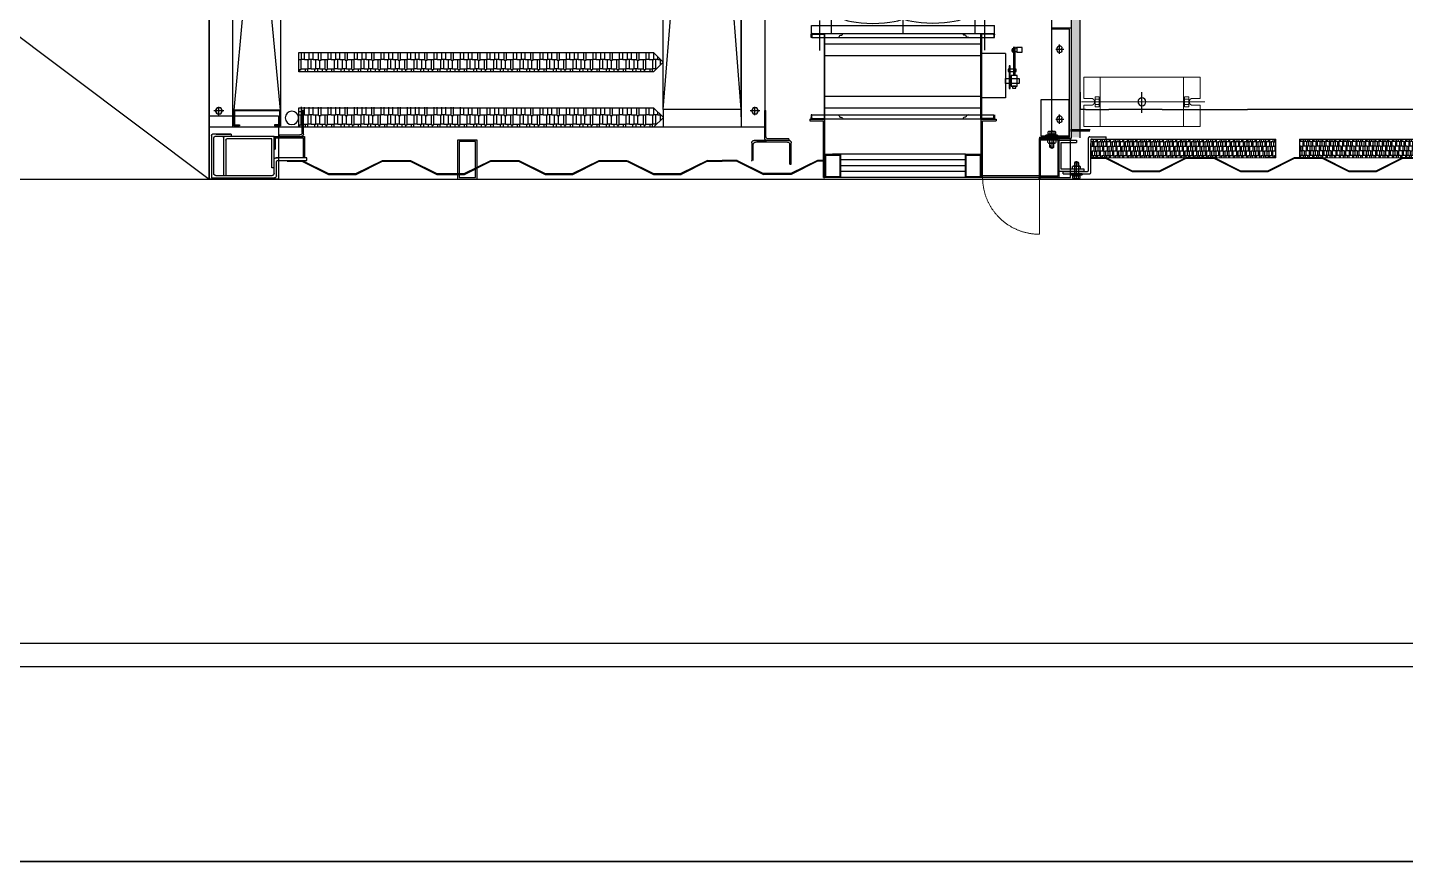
# Model space of a CAD drawing. Extents: x 758840 to 1108724, y -102573 to 143521.
# Drawn here: x 820512 to 824046, y 118032 to 120170 of the extents above; entities that cross this region are included whole.
import ezdxf

# ---------------------------------------------------------------- set-up
doc = ezdxf.new("R2010")
doc.units = 0
doc.header["$LTSCALE"] = 1000
doc.header["$MEASUREMENT"] = 0
for name, pattern in [('ACAD_ISO10W100', [18.5, 12, -3, 0.5, -3]), ('AM_ISO08W050', [18, 12, -1.5, 3, -1.5]), ('CENTER', [2, 1.25, -0.25, 0.25, -0.25]), ('PHANTOM', [12.7, 6.35, -1.27, 1.27, -1.27, 1.27, -1.27])]:
    doc.linetypes.add(name, pattern=pattern)
for name, color, linetype in [('$DDT_AUDIT_GENERATED_(32FF)', 7, 'Continuous'), ('$DDT_AUDIT_GENERATED_(4E4)', 7, 'Continuous'), ('$DDT_AUDIT_GENERATED_(8C3)', 7, 'Continuous'), ('$DDT_AUDIT_GENERATED_(D0B)', 7, 'Continuous'), ('$DDT_AUDIT_GENERATED_(D0E)', 7, 'Continuous'), ('$DDT_AUDIT_GENERATED_(D17)', 7, 'Continuous'), ('07', 6, 'PHANTOM'), ('8', 4, 'Continuous'), ('AC_EQUIPMENT', 7, 'Continuous'), ('AC_KS', 6, 'Continuous'), ('DEFAULT_1', 7, 'CENTER'), ('低温左上端板', 7, 'Continuous'), ('室外柴油发电-2层', 241, 'Continuous'), ('高温左上端板_MIR', 7, 'Continuous')]:
    doc.layers.add(name, color=color, linetype=linetype)
for name, color, linetype, lineweight in [('3中心线层', 1, 'CENTER', 15), ('AM_7', 4, 'AM_ISO08W050', 25), ('AM_8', 1, 'Continuous', 25)]:
    doc.layers.add(name, color=color, linetype=linetype, lineweight=lineweight)
pattern_1 = [(37.5, (3466259.34, 2107941.8666), (-0.125986716, 3.853647538), [0, -3.04, 0, -3.4, 0, -3.25]), (7.5, (3466259.34, 2107941.8666), (3.53955341, 5.64429213), [0, -1.64, 0, -2.74, 0, -1.05]), (327.5, (3466256.88, 2107941.8666), (6.228283724, 0.011318107), [0, -1, 0, -3.6, 0, -4.7]), (317.5, (3466256.88, 2107941.8666), (6.01225321, 1.75535113), [0, -0.5, 0, -2.36, 0, -2.7])]

# ---------------------------------------------------------------- blocks, each defined once
blk = doc.blocks.new('侧板')
for p, q in [((2652.6, 11706.6), (2690.6, 11706.6)), ((2652.6, 11704.6), (2652.6, 11706.6)), ((2652.6, 11704.6), (2690.1, 11704.6)), ((2690.1, 11704.6), (2758.1, 11670.6)), ((2690.6, 11706.6), (2758.6, 11672.6)), ((2828.6, 11672.6), (2896.6, 11706.6)), ((2829.1, 11670.6), (2897.1, 11704.6)), ((2896.6, 11706.6), (2968.6, 11706.6)), ((2897.1, 11704.6), (2968.1, 11704.6)), ((2968.1, 11704.6), (3036.1, 11670.6)), ((2968.6, 11706.6), (3036.6, 11672.6)), ((3106.5, 11672.6), (3174.5, 11706.6)), ((3107, 11670.6), (3175, 11704.6)), ((3174.5, 11706.6), (3246.5, 11706.6)), ((3174.5, 11706.6), (3245.5, 11706.6)), ((3175, 11704.6), (3246, 11704.6)), ((3246, 11704.6), (3314, 11670.6)), ((3246.5, 11706.6), (3314.5, 11672.6)), ((3384.5, 11672.6), (3452.5, 11706.6)), ((3385, 11670.6), (3453, 11704.6)), ((3452.5, 11706.6), (3523.5, 11706.6)), ((3453, 11704.6), (3524, 11704.6)), ((3524, 11704.6), (3592, 11670.6)), ((3524.5, 11706.6), (3592.5, 11672.6)), ((3730.5, 11706.6), (3662.5, 11672.6)), ((3731, 11704.6), (3663, 11670.6)), ((3730.5, 11706.6), (3768.5, 11706.6)), ((3731, 11704.6), (3768.5, 11704.6)), ((3768.5, 11704.6), (3768.5, 11706.6)), ((2758.1, 11670.6), (2829.1, 11670.6)), ((2758.6, 11672.6), (2828.6, 11672.6)), ((3036.1, 11670.6), (3107, 11670.6)), ((3036.6, 11672.6), (3106.5, 11672.6)), ((3314, 11670.6), (3385, 11670.6)), ((3314.5, 11672.6), (3384.5, 11672.6)), ((3592, 11670.6), (3663, 11670.6)), ((3592.5, 11672.6), (3662.5, 11672.6))]:
    blk.add_line(p, q)
blk = doc.blocks.new('外六角螺栓')
for p, q in [((645248.5, -153160.6), (645248.5, -153158.1)), ((645278.5, -153158.1), (645248.5, -153158.1)), ((645248.5, -153160.6), (645278.5, -153160.6)), ((645253.7, -153149.9), (645253.7, -153155.5)), ((645253.7, -153155.5), (645273.4, -153155.5)), ((645253.7, -153160.6), (645273.4, -153160.6)), ((645271, -153148.5), (645256.1, -153148.5)), ((645258.5, -153182.6), (645258.5, -153160.6)), ((645258.6, -153149.9), (645258.6, -153155.5)), ((645262.9, -153155.5), (645264.7, -153158.1)), ((645263.5, -153145.1), (645263.5, -153193)), ((645268.5, -153149.9), (645268.5, -153155.5)), ((645268.5, -153180.5), (645268.5, -153160.6)), ((645273.4, -153155.5), (645273.4, -153149.9)), ((645278.5, -153158.1), (645278.5, -153160.6)), ((645258.5, -153189), (645258.5, -153182.6)), ((645258.5, -153189), (645268.5, -153189)), ((645259.5, -153190.1), (645258.5, -153189.1)), ((645259.5, -153182.6), (645259.5, -153190)), ((645259.5, -153190.1), (645267.5, -153190.1)), ((645267.5, -153182.6), (645267.5, -153190)), ((645267.5, -153190.1), (645268.5, -153189.1)), ((645268.5, -153189.1), (645268.5, -153172))]:
    blk.add_line(p, q)
blk.add_lwpolyline([(645271.4, -153155.5), (645255.9, -153155.5), (645255.9, -153158.1), (645271.4, -153158.1)], close=True)
for centre, radius, start, end in [((645256.2, -153151.3), 2.82, 29.385, 150.615), ((645263.5, -153157.6), 9.12, 57.4427, 122.5573), ((645270.9, -153151.3), 2.82, 29.385, 150.615)]:
    blk.add_arc(centre, radius, start, end)
blk = doc.blocks.new('外六角螺母')
for p, q in [((645253.7, -153181.1), (645253.7, -153174.6)), ((645271, -153182.6), (645256.1, -153182.6)), ((645273.4, -153174.6), (645273.4, -153181.1))]:
    blk.add_line(p, q)
for centre, radius, start, end in [((645256.2, -153179.8), 2.82, 209.385, 330.615), ((645263.5, -153173.5), 9.12, 237.4427, 302.5573), ((645270.9, -153179.8), 2.82, 209.385, 330.615)]:
    blk.add_arc(centre, radius, start, end)
blk = doc.blocks.new('侧支承')
at = {"color": 0}
for p, q in [((677496.6, -151497.3), (677431.6, -151497.3)), ((677431.6, -151497.3), (677431.6, -151577.3)), ((677496.6, -151503.3), (677437.6, -151503.3)), ((677437.6, -151503.3), (677437.6, -151571.3)), ((677496.6, -151497.3), (677496.6, -151503.3)), ((677437.6, -151571.3), (677476.6, -151571.3)), ((677476.6, -151577.3), (677476.6, -151571.3)), ((677431.6, -151577.3), (677476.6, -151577.3))]:
    blk.add_line(p, q, dxfattribs=at)
blk = doc.blocks.new('128')
for p, q in [((645016.2, -154981.3), (645054.2, -154981.3)), ((645016.2, -154983.3), (645053.7, -154983.3)), ((645053.7, -154983.3), (645121.7, -155017.3)), ((645054.2, -154981.3), (645122.2, -155015.3)), ((645192.2, -155015.3), (645260.2, -154981.3)), ((645192.7, -155017.3), (645260.7, -154983.3)), ((645260.2, -154981.3), (645332.2, -154981.3)), ((645260.7, -154983.3), (645331.7, -154983.3)), ((645331.7, -154983.3), (645399.7, -155017.3)), ((645332.2, -154981.3), (645400.2, -155015.3)), ((645470.2, -155015.3), (645538.2, -154981.3)), ((645470.7, -155017.3), (645538.7, -154983.3)), ((645538.2, -154981.3), (645610.2, -154981.3)), ((645538.7, -154983.3), (645609.7, -154983.3)), ((645609.7, -154983.3), (645677.7, -155017.3)), ((645610.2, -154981.3), (645678.2, -155015.3)), ((645748.2, -155015.3), (645816.2, -154981.3)), ((645748.7, -155017.3), (645816.7, -154983.3)), ((645816.2, -154981.3), (645888.2, -154981.3)), ((645816.7, -154983.3), (645887.7, -154983.3)), ((645887.7, -154983.3), (645955.7, -155017.3)), ((645888.2, -154981.3), (645956.2, -155015.3)), ((646026.2, -155015.3), (646094.2, -154981.3)), ((646026.7, -155017.3), (646094.7, -154983.3)), ((645121.7, -155017.3), (645192.7, -155017.3)), ((645122.2, -155015.3), (645192.2, -155015.3)), ((645399.7, -155017.3), (645470.7, -155017.3)), ((645400.2, -155015.3), (645470.2, -155015.3)), ((645677.7, -155017.3), (645713.2, -155017.3)), ((645678.2, -155015.3), (645713.2, -155015.3)), ((645713.2, -155015.3), (645748.2, -155015.3)), ((645713.2, -155017.3), (645748.7, -155017.3)), ((645955.7, -155017.3), (646026.7, -155017.3)), ((645956.2, -155015.3), (646026.2, -155015.3))]:
    blk.add_line(p, q)
at = {"color": 0}
for p, q in [((645016.2, -154983.3), (645016.2, -154981.3)), ((646094.2, -154981.3), (646132.2, -154981.3)), ((646094.7, -154983.3), (646132.2, -154983.3)), ((646132.2, -154981.3), (646132.2, -154983.3))]:
    blk.add_line(p, q, dxfattribs=at)
blk = doc.blocks.new('侧网板')
h = blk.add_hatch()
h.set_pattern_fill('AR-RSHKE', color=4, style=0)
h.set_pattern_definition([(0, (0, 50), (25.5, 12), [6, -5, 7, -3, 9, -4]), (0, (6, 50.5), (25.5, 12), [5, -19, 4, -6]), (0, (18, 49.25), (25.5, 12), [3, -31]), (90, (0, 50), (-8.5, 12), [11.5, -36.5]), (90, (6, 50), (-8.5, 12), [11.25, -36.75]), (90, (11, 50), (-8.5, 12), [10.5, -37.5]), (90, (18, 49.25), (-8.5, 12), [11.5, -36.5]), (90, (21, 49.25), (-8.5, 12), [11.5, -36.5]), (90, (30, 50), (-8.5, 12), [11, -37])])
h.paths.add_polyline_path([(44394.9, 13537.8), (44394.9, 13583.8), (44418.9, 13583.8), (44418.9, 13584.8), (44843.7, 13584.8), (44843.7, 13583.8), (44867.7, 13583.8), (44867.7, 13537.8)])
at = {"layer": '3中心线层'}
for p, q in [((44393.9, 13584.8), (44393.9, 13536.8)), ((44393.9, 13584.8), (44418.9, 13584.8)), ((44394.9, 13583.8), (44394.9, 13537.8)), ((44394.9, 13583.8), (44418.9, 13583.8)), ((44418.9, 13584.8), (44418.9, 13583.8)), ((44418.9, 13584.8), (44843.7, 13584.8)), ((44868.7, 13584.8), (44843.7, 13584.8)), ((44843.7, 13584.8), (44843.7, 13583.8)), ((44867.7, 13583.8), (44843.7, 13583.8)), ((44867.7, 13583.8), (44867.7, 13537.8)), ((44868.7, 13584.8), (44868.7, 13536.8)), ((44393.9, 13536.8), (44868.7, 13536.8)), ((44394.9, 13537.8), (44867.7, 13537.8))]:
    blk.add_line(p, q, dxfattribs=at)
blk = doc.blocks.new('水箱检修盖板')
h = blk.add_hatch()
h.set_pattern_fill('AR-RSHKE', color=4, style=0)
h.set_pattern_definition([(360, (-31711.018, -1711.257), (25.5, -12), [6, -5, 7, -3, 9, -4]), (360, (-31705.018, -1711.757), (25.5, -12), [5, -19, 4, -6]), (360, (-31693.018, -1710.507), (25.5, -12), [3, -31]), (270, (-31711.018, -1711.2566), (-8.5, -12), [11.5, -36.5]), (270, (-31705.018, -1711.2566), (-8.5, -12), [11.25, -36.75]), (270, (-31700.018, -1711.2566), (-8.5, -12), [10.5, -37.5]), (270, (-31693.018, -1710.5066), (-8.5, -12), [11.5, -36.5]), (270, (-31690.018, -1710.5066), (-8.5, -12), [11.5, -36.5]), (270, (-31681.018, -1711.2566), (-8.5, -12), [11, -37])])
h.paths.add_polyline_path([(13016.9, -15249.1), (13016.9, -15248.1), (13040.9, -15248.1), (13040.9, -15199.1), (12683.9, -15199.1), (12683.9, -15248.1), (12707.9, -15248.1), (12707.9, -15249.1)])
at = {"color": 0}
for p, q in [((11667.5, -15278.1), (11667.5, -15195.1)), ((11670.5, -15192.1), (11712.5, -15192.1)), ((11712.5, -15198.1), (11712.5, -15192.1)), ((13047.9, -15192.1), (13005.9, -15192.1)), ((13005.9, -15198.1), (13005.9, -15192.1)), ((13050.9, -15278.1), (13050.9, -15195.1)), ((11673.5, -15284.1), (11673.5, -15209.1)), ((11676.5, -15198.1), (11712.5, -15198.1)), ((13041.9, -15198.1), (13005.9, -15198.1)), ((13044.9, -15284.1), (13044.9, -15201.1)), ((12827.5, -15245.1), (12789.5, -15245.1)), ((12789.5, -15245.1), (12789.5, -15247.1)), ((12827, -15247.1), (12789.5, -15247.1)), ((11602.5, -15281.1), (11664.5, -15281.1)), ((11602.5, -15287.1), (11602.5, -15281.1)), ((11602.5, -15287.1), (11670.5, -15287.1)), ((13115.9, -15287.1), (13047.9, -15287.1)), ((13115.9, -15281.1), (13053.9, -15281.1)), ((13115.9, -15287.1), (13115.9, -15281.1))]:
    blk.add_line(p, q, dxfattribs=at)
for p, q in [((12895, -15281.1), (12827, -15247.1)), ((12895.5, -15279.1), (12827.5, -15245.1)), ((13033.5, -15245.1), (12965.5, -15279.1)), ((13034, -15247.1), (12966, -15281.1)), ((13044.9, -15245.1), (13033.5, -15245.1)), ((13044.9, -15247.1), (13034, -15247.1)), ((12966, -15281.1), (12895, -15281.1)), ((12965.5, -15279.1), (12895.5, -15279.1))]:
    blk.add_line(p, q)
for centre, start, end in [((11670.5, -15195.1), 90, 180), ((13047.9, -15195.1), 0, 90), ((11676.5, -15201.1), 90, 180), ((13041.9, -15201.1), 0, 90), ((11664.5, -15278.1), 270, 0), ((11670.5, -15284.1), 270, 0), ((13047.9, -15284.1), 180, 270), ((13053.9, -15278.1), 180, 270)]:
    blk.add_arc(centre, 3, start, end, dxfattribs=at)
at = {"layer": '3中心线层'}
for p, q in [((12682.9, -15198.1), (13041.9, -15198.1)), ((12682.9, -15249.1), (12682.9, -15198.1)), ((12683.9, -15199.1), (13040.9, -15199.1)), ((12683.9, -15248.1), (12683.9, -15199.1)), ((13040.9, -15248.1), (13040.9, -15199.1)), ((13041.9, -15249.1), (13041.9, -15198.1)), ((12682.9, -15249.1), (12707.9, -15249.1)), ((12683.9, -15248.1), (12707.9, -15248.1)), ((12707.9, -15249.1), (12707.9, -15248.1)), ((12707.9, -15249.1), (13016.9, -15249.1)), ((13040.9, -15248.1), (13016.9, -15248.1)), ((13016.9, -15249.1), (13016.9, -15248.1)), ((13041.9, -15249.1), (13016.9, -15249.1))]:
    blk.add_line(p, q, dxfattribs=at)
at = {"color": 0, "xscale": -1, "rotation": 180}
blk.add_blockref('侧支承', (-665840.1, -166778.4), dxfattribs=at)
at = {"xscale": -1, "rotation": 180}
blk.add_blockref('侧网板', (-32720.5, -1661.3), dxfattribs=at)
at = {"rotation": 180}
blk.add_blockref('侧网板', (57076.9, -1661.3), dxfattribs=at)
at = {"color": 0, "rotation": 180}
for name, p in [('侧支承', (690558.5, -166778.4)), ('外六角螺栓', (656900, -168447.7)), ('外六角螺栓', (658348.5, -168447.7)), ('外六角螺母', (656900, -168449.7)), ('外六角螺母', (658348.5, -168449.7))]:
    blk.add_blockref(name, p, dxfattribs=at)
at = {"color": 0}
blk.add_blockref('128', (-633342.7, 139736.2), dxfattribs=at)
blk = doc.blocks.new('排风降噪横剖')
at = {"layer": 'AM_7'}
h = blk.add_hatch(dxfattribs=at)
h.set_pattern_fill('AR-RSHKE', color=256, scale=2, angle=180, style=0)
h.set_pattern_definition([(360, (-637190.818, -169602.554), (51, -24), [12, -10, 14, -6, 18, -8]), (360, (-637178.818, -169603.554), (51, -24), [10, -38, 8, -12]), (360, (-637154.818, -169601.054), (51, -24), [6, -62]), (270, (-637190.818, -169602.554), (-17, -24), [23, -73]), (270, (-637178.818, -169602.554), (-17, -24), [22.5, -73.5]), (270, (-637168.818, -169602.554), (-17, -24), [21, -75]), (270, (-637154.818, -169601.054), (-17, -24), [23, -73]), (270, (-637148.818, -169601.054), (-17, -24), [23, -73]), (270, (-637130.818, -169602.554), (-17, -24), [22, -74])])
h.paths.add_polyline_path([(7119.2, -10876.4), (7119.2, -10926.4), (8029.2, -10924.5), (8054.2, -10899.5), (8029.2, -10874.5)])
h = blk.add_hatch(dxfattribs=at)
h.set_pattern_fill('AR-RSHKE', color=256, scale=2, angle=180, style=0)
h.set_pattern_definition([(360, (-637190.818, -169744.554), (51, -24), [12, -10, 14, -6, 18, -8]), (360, (-637178.818, -169745.554), (51, -24), [10, -38, 8, -12]), (360, (-637154.818, -169743.054), (51, -24), [6, -62]), (270, (-637190.818, -169744.554), (-17, -24), [23, -73]), (270, (-637178.818, -169744.554), (-17, -24), [22.5, -73.5]), (270, (-637168.818, -169744.554), (-17, -24), [21, -75]), (270, (-637154.818, -169743.054), (-17, -24), [23, -73]), (270, (-637148.818, -169743.054), (-17, -24), [23, -73]), (270, (-637130.818, -169744.554), (-17, -24), [22, -74])])
h.paths.add_polyline_path([(7119.2, -11016.5), (7119.2, -11066.5), (8029.2, -11066.5), (8054.2, -11041.5), (8029.2, -11016.5)])
at = {"color": 0}
for p, q in [((8314.2, -10874.5), (6889.2, -10874.5)), ((7119.2, -10874.5), (7119.2, -10924.5)), ((8029.3, -10874.5), (7119.3, -10874.5)), ((8029.3, -10874.5), (8054.3, -10899.5)), ((6927.1, -10916.5), (6901.7, -10916.5)), ((7119.2, -10914.5), (7123.2, -10914.5)), ((8029.3, -10924.5), (8054.3, -10899.5)), ((8254.2, -10901.2), (8254.2, -13542.3)), ((8302.1, -10916.5), (8276.7, -10916.5)), ((7119.3, -10924.5), (8029.3, -10924.5)), ((8029.2, -11016.5), (7119.2, -11016.5)), ((7119.2, -11016.5), (7119.2, -11066.5)), ((8029.2, -11016.5), (8054.2, -11041.5)), ((8029.2, -11066.5), (8054.2, -11041.5)), ((7119.2, -11066.5), (8029.2, -11066.5))]:
    blk.add_line(p, q, dxfattribs=at)
for p, q in [((6889.2, -13608.5), (6889.2, -10874.5)), ((6949.2, -13608.5), (6949.2, -10874.5)), ((7072.2, -13604.5), (7072.2, -10878.5)), ((8254.2, -13604.7), (8254.2, -10874.5)), ((8254.2, -13604.5), (8254.2, -10881.6)), ((8314.2, -13604.5), (8314.2, -10874.5)), ((6914.2, -10905.1), (6914.2, -10927)), ((8289.2, -10905.1), (8289.2, -10927))]:
    blk.add_line(p, q)
for points in [[(6918.9, -10908.5), (6923.5, -10916.5), (6918.9, -10924.5), (6909.6, -10924.5), (6905, -10916.5), (6909.6, -10908.5)], [(8293.9, -10908.5), (8298.5, -10916.5), (8293.9, -10924.5), (8284.6, -10924.5), (8280, -10916.5), (8284.6, -10908.5)]]:
    blk.add_lwpolyline(points, close=True, dxfattribs=at)
for centre in [(6914.2, -10916.5), (8289.2, -10916.5)]:
    blk.add_circle(centre, 8, dxfattribs=at)
at = {"layer": '07', "linetype": 'ByBlock'}
for p, q in [((6952.2, -10918.5), (6952.2, -10878.5)), ((6952.2, -10878.5), (6967.2, -10878.5)), ((6954.2, -10916.5), (6954.2, -10880.5)), ((6954.2, -10880.5), (6967.2, -10880.5)), ((6967.2, -10880.5), (6967.2, -10878.5)), ((7072.2, -10878.5), (7057.2, -10878.5)), ((7057.2, -10880.5), (7057.2, -10878.5)), ((7070.2, -10880.5), (7057.2, -10880.5)), ((7070.2, -10880.5), (7070.2, -10916.5)), ((7072.2, -10878.5), (7072.2, -10918.5)), ((7072.2, -10918.5), (6952.2, -10918.5)), ((7070.2, -10916.5), (6954.2, -10916.5))]:
    blk.add_line(p, q, dxfattribs=at)
blk.add_circle((7101.6, -10898.5), 17.1, dxfattribs=at)
at = {"layer": '8', "linetype": 'ACAD_ISO10W100'}
for p, q in [((7072.2, -10918.5), (6952, -12201.5)), ((7072, -12201.5), (6952.2, -10918.5))]:
    blk.add_line(p, q, dxfattribs=at)
at = {"layer": 'AM_8', "color": 1}
for p, q in [((8054.2, -10919.8), (8254.2, -13494.6)), ((8254.2, -10919.8), (8054.2, -13494.6))]:
    blk.add_line(p, q, dxfattribs=at)
blk.add_lwpolyline([(8054.2, -10919.8), (8054.2, -10874.5)], dxfattribs=at)
blk.add_lwpolyline([(8254.2, -10919.8), (8054.2, -10919.8), (8054.2, -13494.6), (8254.2, -13494.6)], close=True, dxfattribs=at)
blk = doc.blocks.new('11111111')
for p, q in [((7399, 1956.6), (7378.4, 1956.6)), ((7399, 1956.6), (7399, 1918.9)), ((7399, 1918.9), (7378.4, 1918.9))]:
    blk.add_line(p, q)
at = {"color": 7}
for p, q in [((7405.9, 1937.8), (7405.9, 1962.4)), ((7406.8, 1962.4), (7406.8, 1937.8)), ((7408.7, 1961.7), (7406.8, 1960.8)), ((7408.7, 1957.7), (7406.8, 1958.6))]:
    blk.add_line(p, q, dxfattribs=at)
for points in [[(7404.7, 1960.1), (7404.2, 1960.1), (7404.2, 1958.7), (7404.7, 1958.7)], [(7405.9, 1960.8), (7404.7, 1960.8), (7404.7, 1958.2), (7405.9, 1958.2)], [(7413.1, 1961.7), (7408.7, 1961.7), (7408.7, 1957.7), (7413.1, 1957.7)], [(7402.8, 1946.2), (7402.1, 1946.2), (7402.1, 1926.7), (7402.8, 1926.7)], [(7399, 1935.4), (7410.6, 1935.4), (7410.6, 1931.1), (7399, 1931.1)], [(7408.1, 1943.2), (7401.2, 1943.2), (7401.2, 1941.2), (7408.1, 1941.2)], [(7408.8, 1937.8), (7403.7, 1937.8), (7403.7, 1928.9), (7408.8, 1928.9)], [(7407.8, 1928.9), (7404.9, 1928.9), (7404.9, 1927), (7407.8, 1927)]]:
    blk.add_lwpolyline(points, close=True, dxfattribs=at)
blk = doc.blocks.new('*U110')
at = {"color": 1}
for p, q in [((34383.6, -33508.2), (34383.6, -33510.2)), ((34383.6, -33517.2), (34383.6, -33508.2)), ((34385.4, -33517.2), (34383.6, -33517.2)), ((34385.4, -33510), (34385.4, -33517.2)), ((34385.4, -33517.2), (34649.2, -33517.2)), ((34385.6, -33506.2), (34649.2, -33506.2)), ((34387.4, -33508), (34416.8, -33508)), ((34416.8, -33508), (34416.8, -33598)), ((34418.6, -33596.2), (34418.6, -33506.2)), ((34649.2, -33506.2), (34851.4, -33506.2)), ((34649.2, -33517.2), (34851.6, -33517.2)), ((34818.4, -33636.2), (34818.4, -33506.2)), ((34849.6, -33508), (34820.2, -33508)), ((34820.2, -33508), (34820.2, -33598)), ((34851.6, -33510), (34851.6, -33517.2)), ((34851.6, -33517.2), (34853.4, -33517.2)), ((34853.4, -33508.2), (34853.4, -33510.2)), ((34853.4, -33517.2), (34853.4, -33508.2)), ((34416.8, -33598), (34416.8, -33724.4)), ((34418.6, -33726.2), (34418.6, -33596.2)), ((34820.2, -33598), (34820.2, -33724.4)), ((34818.4, -33726.2), (34818.4, -33636.2)), ((34385.4, -33715.2), (34383.6, -33715.2)), ((34383.6, -33715.2), (34383.6, -33724.2)), ((34383.6, -33724.2), (34383.6, -33722.2)), ((34385.4, -33715.2), (34649.2, -33715.2)), ((34385.4, -33722.4), (34385.4, -33715.2)), ((34649.2, -33726.2), (34385.6, -33726.2)), ((34387.4, -33724.4), (34416.8, -33724.4)), ((34649.2, -33715.2), (34851.6, -33715.2)), ((34851.4, -33726.2), (34649.2, -33726.2)), ((34849.6, -33724.4), (34820.2, -33724.4)), ((34830.5, -33715.2), (34832.3, -33715.2)), ((34851.6, -33722.4), (34851.6, -33715.2)), ((34853.4, -33715.2), (34853.4, -33724.2)), ((34853.4, -33724.2), (34853.4, -33722.2))]:
    blk.add_line(p, q, dxfattribs=at)
at = {"color": 5}
for p, q in [((34649.2, -33534.2), (34418.6, -33534.2)), ((34818.4, -33534.2), (34649.2, -33534.2)), ((34649.2, -33564.2), (34418.6, -33564.2)), ((34818.4, -33564.2), (34649.2, -33564.2)), ((34649.2, -33668.2), (34418.6, -33668.2)), ((34818.4, -33668.2), (34649.2, -33668.2)), ((34649.2, -33698.2), (34418.6, -33698.2)), ((34818.4, -33698.2), (34649.2, -33698.2))]:
    blk.add_line(p, q, dxfattribs=at)
at = {"color": 1}
for centre, start, end in [((34385.6, -33508.2), 90, 180), ((34387.4, -33510), 90, 180), ((34849.6, -33510), 0, 90), ((34851.4, -33508.2), 0, 90), ((34385.6, -33724.2), 180, 270), ((34387.4, -33722.4), 180, 270), ((34849.6, -33722.4), 270, 0), ((34851.4, -33724.2), 270, 0)]:
    blk.add_arc(centre, 2, start, end, dxfattribs=at)
for points in [[(34449.6, -33517.2), (34455.4, -33514.9), (34457.1, -33511.7), (34461.8, -33510.8), (34464.6, -33506.2)], [(34787.5, -33517.2), (34781.6, -33514.9), (34779.9, -33511.7), (34775.2, -33510.8), (34772.4, -33506.2)], [(34449.6, -33715.2), (34455.4, -33717.5), (34457.1, -33720.7), (34461.8, -33721.6), (34464.6, -33726.2)], [(34787.5, -33715.2), (34781.6, -33717.5), (34779.9, -33720.7), (34775.2, -33721.6), (34772.4, -33726.2)]]:
    blk.add_spline(points, degree=3, dxfattribs=at)
at = {"color": 0, "xscale": 3, "yscale": 3, "zscale": 3}
blk.add_blockref('11111111', (12685, -39427.9), dxfattribs=at)
blk = doc.blocks.new('SSLJF')
for p, q in [((34316.8, -32389.1), (34336.8, -32389.1)), ((34316.8, -32858.7), (34336.8, -32858.7))]:
    blk.add_line(p, q)
at = {"color": 1}
for p, q in [((34272.7, -32410.4), (34349.8, -32410.4)), ((34273.5, -32834.2), (34360.2, -32834.2))]:
    blk.add_line(p, q, dxfattribs=at)
at = {"layer": 'AC_EQUIPMENT'}
for points in [[(34316.8, -32389.1), (34316.8, -32858.7)], [(34336.8, -32389.1), (34336.8, -32858.7)], [(34440.4, -32439.8), (34316.8, -32439.8)], [(34440.4, -32439.8), (34440.4, -32808)], [(34440.4, -32808), (34316.8, -32808)]]:
    blk.add_lwpolyline(points, dxfattribs=at)
at = {"layer": 'AC_KS'}
blk.add_lwpolyline([(34591.3, -32675.2), (34591.3, -32572.6), (34388.6, -32572.6), (34388.6, -32675.2)], close=True, dxfattribs=at)
blk.add_lwpolyline([(34622.1, -32623.9), (34316.8, -32623.9)], dxfattribs=at)
at = {"layer": 'AC_KS', "extrusion": (0, 0, -1)}
blk.add_ellipse((34357.9, -32546.9), major_axis=(0, 77), ratio=0.2, dxfattribs=at)
at = {"layer": 'AC_KS'}
blk.add_ellipse((34357.9, -32700.9), major_axis=(0, 77), ratio=0.2, start_param=3.141593, end_param=9.424778, dxfattribs=at)
blk = doc.blocks.new('FD61GD')
for p, q in [((24199, -16830.6), (24160, -16830.6)), ((24160, -16830.6), (24160, -16834.7)), ((24195, -16834.6), (24160, -16834.6)), ((24195, -16980.2), (24195, -16834.6)), ((24199, -16980.2), (24199, -16830.6)), ((24599.4, -16980.2), (24599.4, -16830.6)), ((24638.4, -16830.6), (24599.4, -16830.6)), ((24603.4, -16980.2), (24603.4, -16834.6)), ((24638.4, -16834.6), (24603.4, -16834.6)), ((24638.4, -16830.6), (24638.4, -16834.6)), ((24238.8, -16920.6), (24579.6, -16920.6)), ((24238.8, -16935.2), (24559.6, -16935.2)), ((24238.8, -16950.2), (24559.6, -16950.2)), ((24049.4, -16976.2), (24195, -16976.2)), ((24049.4, -16980.2), (24195, -16980.2)), ((24195, -16980.2), (24199, -16980.2)), ((24238.8, -16965.2), (24559.6, -16965.2)), ((24238.8, -16980.2), (24579.6, -16980.2)), ((24238.8, -16980.2), (24579.6, -16980.2)), ((24603.4, -16980.2), (24599.4, -16980.2))]:
    blk.add_line(p, q)
for points in [[(24238.8, -16980.2), (24238.8, -16920.6), (24199, -16920.6), (24199, -16980.2)], [(24236.8, -16978.2), (24236.8, -16922.6), (24201, -16922.6), (24201, -16978.2)], [(24599.4, -16980.2), (24599.4, -16920.6), (24559.6, -16920.6), (24559.6, -16980.2)], [(24597.4, -16978.2), (24597.4, -16922.6), (24561.6, -16922.6), (24561.6, -16978.2)]]:
    blk.add_lwpolyline(points, close=True)
for radius in [2.29, 2.29, 1.05]:
    blk.add_circle((24049.4, -16982.5), radius)
at = {"xscale": -1, "rotation": 270}
blk.add_blockref('SSLJF', (57023.3, -50927.4), dxfattribs=at)
at = {"xscale": -1}
blk.add_blockref('*U110', (59018, 16895.6), dxfattribs=at)
blk = doc.blocks.new('1221')
blk.add_line((624790.1, -174264.2), (624790.1, -174317.1))
blk.add_circle((624790.1, -174292.7), 10)
at = {"layer": '3中心线层'}
for p, q in [((624635.5, -174292.7), (624951.6, -174292.7)), ((624660.1, -174283.9), (624640.8, -174283.9)), ((624670.1, -174285.7), (624680.5, -174285.7)), ((624680.5, -174287.3), (624683.2, -174287.3)), ((624680.5, -174298), (624683.2, -174298)), ((624899.7, -174287.3), (624897, -174287.3)), ((624899.7, -174298), (624897, -174298)), ((624910.1, -174285.7), (624899.7, -174285.7)), ((624920.1, -174283.9), (624939.3, -174283.9)), ((624660.1, -174301.4), (624640.8, -174301.4)), ((624670.1, -174299.6), (624680.5, -174299.6)), ((624910.1, -174299.6), (624899.7, -174299.6)), ((624920.1, -174301.4), (624939.3, -174301.4))]:
    blk.add_line(p, q, dxfattribs=at)
for points in [[(624939.3, -174283.9), (624939.3, -174229.2), (624640.8, -174229.2), (624640.8, -174283.9)], [(624640.8, -174301.4), (624640.8, -174356.2), (624939.3, -174356.2), (624939.3, -174301.4)]]:
    blk.add_lwpolyline(points, dxfattribs=at)
for points in [[(624683.2, -174229.2), (624897, -174229.2), (624897, -174356.2), (624683.2, -174356.2)], [(624670.1, -174280.2), (624680.5, -174280.2), (624680.5, -174305.4), (624670.1, -174305.4)], [(624910.1, -174280.2), (624899.7, -174280.2), (624899.7, -174305.4), (624910.1, -174305.4)]]:
    blk.add_lwpolyline(points, close=True, dxfattribs=at)
for centre, start, end in [((624660.1, -174292.7), 270, 90), ((624920.1, -174292.7), 90, 270)]:
    blk.add_arc(centre, 8.75, start, end, dxfattribs=at)
blk = doc.blocks.new('柴发集装箱')
at = {"layer": 'AM_7'}
h = blk.add_hatch(dxfattribs=at)
h.set_pattern_fill('AR-SAND', color=256, scale=2, style=0)
h.set_pattern_definition(pattern_1)
h.paths.add_polyline_path([(4111794.4, 1941697.8), (4111817.4, 1941697.8), (4111817.4, 1944490.8), (4111794.4, 1944490.8)])
h = blk.add_hatch(dxfattribs=at)
h.set_pattern_fill('AR-SAND', color=256, scale=2, style=0)
h.set_pattern_definition(pattern_1)
h.paths.add_polyline_path([(4111794.4, 1941697.8), (4111817.4, 1941697.8), (4111817.4, 1944490.8), (4111794.4, 1944490.8)])
h = blk.add_hatch(dxfattribs=at)
h.set_pattern_fill('AR-SAND', color=256, scale=2, style=0)
h.set_pattern_definition(pattern_1)
h.paths.add_polyline_path([(4111794.4, 1941697.8), (4111817.4, 1941697.8), (4111817.4, 1944490.8), (4111794.4, 1944490.8)])
h = blk.add_hatch(dxfattribs=at)
h.set_pattern_fill('AR-SAND', color=256, scale=2, style=0)
h.set_pattern_definition(pattern_1)
h.paths.add_polyline_path([(4111794.4, 1941697.8), (4111817.4, 1941697.8), (4111817.4, 1944490.8), (4111794.4, 1944490.8)])
at = {"layer": '$DDT_AUDIT_GENERATED_(32FF)', "color": 7, "linetype": 'Continuous'}
blk.add_line((4111817.4, 1944369.7), (4111817.4, 1941825.9), dxfattribs=at)
at = {"layer": '$DDT_AUDIT_GENERATED_(4E4)', "color": 7, "linetype": 'Continuous'}
blk.add_line((4111830.4, 1944419.7), (4111822.4, 1944419.7), dxfattribs=at)
at = {"layer": '$DDT_AUDIT_GENERATED_(8C3)', "color": 7, "linetype": 'Continuous'}
for p, q in [((4112027.4, 1944419.7), (4111915.4, 1944419.7)), ((4112256.4, 1944419.7), (4112246.4, 1944419.7)), ((4112877.3, 1944419.7), (4112475.3, 1944419.7))]:
    blk.add_line(p, q, dxfattribs=at)
at = {"layer": '$DDT_AUDIT_GENERATED_(D0B)', "color": 7, "linetype": 'Continuous'}
for p in [(4111817.4, 1944374.7), (4111822.4, 1944419.7)]:
    blk.add_line(p, (4111817.4, 1944419.7), dxfattribs=at)
at = {"layer": '$DDT_AUDIT_GENERATED_(D0E)', "color": 7, "linetype": 'Continuous'}
blk.add_line((4111910.4, 1944419.7), (4111890.4, 1944419.7), dxfattribs=at)
at = {"layer": '$DDT_AUDIT_GENERATED_(D17)', "color": 7, "linetype": 'Continuous'}
for p, q in [((4111830.4, 1944419.7), (4111890.4, 1944419.7)), ((4111915.4, 1944419.7), (4111910.4, 1944419.7))]:
    blk.add_line(p, q, dxfattribs=at)
at = {"color": 0}
for p, q in [((4109588.9, 1944594.8), (4109750.4, 1944594.8)), ((4109588.9, 1944485.8), (4109588.9, 1944594.8)), ((4109588.9, 1944594.8), (4109750.4, 1944594.8)), ((4109588.9, 1944485.8), (4109588.9, 1944594.8)), ((4109588.9, 1944594.8), (4109750.4, 1944594.8)), ((4109588.9, 1944485.8), (4109588.9, 1944594.8)), ((4109594.9, 1944583.8), (4109594.9, 1944491.8)), ((4109594.9, 1944583.8), (4109594.9, 1944491.8)), ((4109594.9, 1944583.8), (4109594.9, 1944491.8)), ((4109599.9, 1944588.8), (4109744.4, 1944588.8)), ((4109599.9, 1944588.8), (4109744.4, 1944588.8)), ((4109599.9, 1944588.8), (4109744.4, 1944588.8)), ((4109619.7, 1944491.8), (4109619.7, 1944588.8)), ((4109619.7, 1944491.8), (4109619.7, 1944588.8)), ((4109619.7, 1944491.8), (4109619.7, 1944588.8)), ((4109625.7, 1944497.8), (4109625.7, 1944588.8)), ((4109625.7, 1944497.8), (4109625.7, 1944588.8)), ((4109625.7, 1944497.8), (4109625.7, 1944588.8)), ((4109645.9, 1944588.8), (4109651.9, 1944588.8)), ((4109645.9, 1944588.8), (4109651.9, 1944588.8)), ((4109645.9, 1944588.8), (4109651.9, 1944588.8)), ((4109743.4, 1944568.8), (4109743.4, 1944494.8)), ((4109749.4, 1944568.8), (4109743.4, 1944568.8)), ((4109743.4, 1944568.8), (4109743.4, 1944494.8)), ((4109749.4, 1944568.8), (4109743.4, 1944568.8)), ((4109743.4, 1944568.8), (4109743.4, 1944494.8)), ((4109749.4, 1944568.8), (4109743.4, 1944568.8)), ((4109749.4, 1944568.8), (4109749.4, 1944488.8)), ((4109749.4, 1944568.8), (4109749.4, 1944488.8)), ((4109749.4, 1944568.8), (4109749.4, 1944488.8)), ((4109755.4, 1944589.8), (4109755.4, 1944559.8)), ((4109755.4, 1944589.8), (4109755.4, 1944554.8)), ((4109755.4, 1944589.8), (4109755.4, 1944559.8)), ((4109755.4, 1944589.8), (4109755.4, 1944554.8)), ((4109755.4, 1944589.8), (4109755.4, 1944559.8)), ((4109755.4, 1944589.8), (4109755.4, 1944554.8)), ((4109749.4, 1944548.8), (4109749.4, 1944493.8)), ((4109749.4, 1944548.8), (4109749.4, 1944493.8)), ((4109749.4, 1944548.8), (4109749.4, 1944493.8)), ((4109749.4, 1944548.8), (4109749.4, 1944493.8)), ((4109749.4, 1944548.8), (4109749.4, 1944493.8)), ((4109749.4, 1944548.8), (4109749.4, 1944493.8)), ((4109754.4, 1944543.8), (4109758.4, 1944543.8)), ((4109754.4, 1944543.8), (4109758.4, 1944543.8)), ((4109754.4, 1944543.8), (4109758.4, 1944543.8)), ((4110974.7, 1944504.8), (4110974.7, 1944549.8)), ((4110974.7, 1944504.8), (4110974.7, 1944549.8)), ((4110974.7, 1944504.8), (4110974.7, 1944549.8)), ((4110978.7, 1944549.8), (4110978.7, 1944508.8)), ((4110978.7, 1944549.8), (4110978.7, 1944508.8)), ((4110978.7, 1944549.8), (4110978.7, 1944508.8)), ((4111072.2, 1944559.8), (4111072.2, 1944508.8)), ((4111072.2, 1944559.8), (4111076.2, 1944559.8)), ((4111072.2, 1944559.8), (4111072.2, 1944508.8)), ((4111072.2, 1944559.8), (4111076.2, 1944559.8)), ((4111072.2, 1944559.8), (4111072.2, 1944508.8)), ((4111072.2, 1944559.8), (4111076.2, 1944559.8)), ((4111076.2, 1944559.8), (4111076.2, 1944504.8)), ((4111076.2, 1944559.8), (4111076.2, 1944504.8)), ((4111076.2, 1944559.8), (4111076.2, 1944504.8)), ((4111070.2, 1944498.8), (4110980.7, 1944498.8)), ((4111070.2, 1944498.8), (4110980.7, 1944498.8)), ((4111070.2, 1944498.8), (4110980.7, 1944498.8)), ((4111066.2, 1944502.8), (4110984.7, 1944502.8)), ((4111066.2, 1944502.8), (4110984.7, 1944502.8)), ((4111066.2, 1944502.8), (4110984.7, 1944502.8)), ((4110987.9, 1944498.8), (4111012.9, 1944498.8)), ((4110987.9, 1944498.8), (4111012.9, 1944498.8)), ((4110987.9, 1944498.8), (4111012.9, 1944498.8)), ((4111070.2, 1944494.8), (4111070.2, 1944498.8)), ((4111070.2, 1944494.8), (4111070.2, 1944498.8)), ((4111070.2, 1944494.8), (4111070.2, 1944498.8)), ((4109639.9, 1944482.8), (4109591.9, 1944482.8)), ((4109639.9, 1944482.8), (4109591.9, 1944482.8)), ((4109639.9, 1944482.8), (4109591.9, 1944482.8)), ((4109639.9, 1944488.8), (4109597.9, 1944488.8)), ((4109639.9, 1944488.8), (4109597.9, 1944488.8)), ((4109639.9, 1944488.8), (4109597.9, 1944488.8)), ((4109749.4, 1944488.8), (4109622.7, 1944488.8)), ((4109749.4, 1944488.8), (4109622.7, 1944488.8)), ((4109749.4, 1944488.8), (4109622.7, 1944488.8)), ((4109743.4, 1944494.8), (4109628.7, 1944494.8)), ((4109743.4, 1944494.8), (4109628.7, 1944494.8)), ((4109743.4, 1944494.8), (4109628.7, 1944494.8)), ((4109762.5, 1944484.8), (4109762.5, 1944488.8)), ((4109762.5, 1944484.8), (4109762.5, 1944488.8)), ((4109762.5, 1944484.8), (4109762.5, 1944488.8)), ((4109762.5, 1944484.8), (4109762.5, 1944488.8)), ((4109762.5, 1944484.8), (4109815.8, 1944484.8)), ((4109762.5, 1944484.8), (4109815.8, 1944484.8)), ((4109762.5, 1944484.8), (4109815.8, 1944484.8)), ((4109762.5, 1944484.8), (4109815.8, 1944484.8)), ((4109821.8, 1944478.8), (4109821.8, 1944458.7)), ((4109821.8, 1944478.8), (4109821.8, 1944458.7)), ((4109821.8, 1944478.8), (4109821.8, 1944458.7)), ((4109821.8, 1944478.8), (4109821.8, 1944458.7)), ((4109824.8, 1944483.2), (4109824.7, 1944421.9)), ((4109824.8, 1944483.2), (4109824.7, 1944421.9)), ((4109824.8, 1944483.2), (4109824.7, 1944421.9)), ((4109824.8, 1944483.2), (4109824.7, 1944421.9)), ((4111007.9, 1944492.8), (4111008, 1944421.9)), ((4111007.9, 1944492.8), (4111008, 1944421.9)), ((4111007.9, 1944492.8), (4111008, 1944421.9)), ((4111010.9, 1944488.8), (4111010.9, 1944458.7)), ((4111010.9, 1944488.8), (4111010.9, 1944458.7)), ((4111010.9, 1944488.8), (4111010.9, 1944458.7)), ((4111070.2, 1944494.8), (4111016.9, 1944494.8)), ((4111070.2, 1944494.8), (4111016.9, 1944494.8)), ((4111070.2, 1944494.8), (4111016.9, 1944494.8)), ((4111841.4, 1944475.3), (4111792.4, 1944475.3)), ((4111842.4, 1944471.3), (4111792.4, 1944471.3)), ((4109821.8, 1944458.7), (4109821.7, 1944421.9)), ((4109821.8, 1944458.7), (4109821.7, 1944421.9)), ((4109821.8, 1944458.7), (4109821.7, 1944421.9)), ((4109821.8, 1944458.7), (4109821.7, 1944421.9)), ((4111010.9, 1944458.8), (4111010.9, 1944422)), ((4111010.9, 1944458.8), (4111010.9, 1944422)), ((4111010.9, 1944458.8), (4111010.9, 1944422)), ((4111010.9, 1944458.8), (4111010.9, 1944422)), ((4109824.7, 1944421.9), (4109821.7, 1944421.9)), ((4109824.7, 1944421.9), (4109821.7, 1944421.9)), ((4109824.7, 1944421.9), (4109821.7, 1944421.9)), ((4109824.7, 1944421.9), (4109821.7, 1944421.9)), ((4111008, 1944422), (4111010.9, 1944422)), ((4111008, 1944422), (4111010.9, 1944422)), ((4111008, 1944422), (4111010.9, 1944422))]:
    blk.add_line(p, q, dxfattribs=at)
for p, q in [((4109693.9, 1944588.8), (4109744.4, 1944588.8)), ((4109693.9, 1944588.8), (4109744.4, 1944588.8)), ((4109693.9, 1944588.8), (4109744.4, 1944588.8)), ((4109693.9, 1944588.8), (4109744.4, 1944588.8)), ((4109693.9, 1944588.8), (4109744.4, 1944588.8)), ((4109693.9, 1944588.8), (4109744.4, 1944588.8)), ((4110936.6, 1944551.8), (4111004.6, 1944585.8)), ((4110936.6, 1944551.8), (4111004.6, 1944585.8)), ((4110936.6, 1944551.8), (4111004.6, 1944585.8)), ((4110937.1, 1944549.8), (4111005.1, 1944583.8)), ((4110937.1, 1944549.8), (4111005.1, 1944583.8)), ((4110937.1, 1944549.8), (4111005.1, 1944583.8)), ((4111075.5, 1944585.8), (4111004.6, 1944585.8)), ((4111075.5, 1944585.8), (4111004.6, 1944585.8)), ((4111075.5, 1944585.8), (4111004.6, 1944585.8)), ((4111075, 1944583.8), (4111005.1, 1944583.8)), ((4111075, 1944583.8), (4111005.1, 1944583.8)), ((4111075, 1944583.8), (4111005.1, 1944583.8)), ((4111143, 1944549.8), (4111075, 1944583.8)), ((4111143, 1944549.8), (4111075, 1944583.8)), ((4111143, 1944549.8), (4111075, 1944583.8)), ((4111143.5, 1944551.8), (4111075.5, 1944585.8)), ((4111143.5, 1944551.8), (4111075.5, 1944585.8)), ((4111143.5, 1944551.8), (4111075.5, 1944585.8)), ((4109824.3, 1944491.8), (4109824.3, 1944543.8)), ((4109824.3, 1944491.8), (4109824.3, 1944543.8)), ((4109824.3, 1944491.8), (4109824.3, 1944543.8)), ((4109824.3, 1944491.8), (4109824.3, 1944543.8)), ((4109827.3, 1944488.8), (4109827.3, 1944543.8)), ((4109827.3, 1944488.8), (4109827.3, 1944543.8)), ((4109827.3, 1944488.8), (4109827.3, 1944543.8)), ((4109827.3, 1944488.8), (4109827.3, 1944543.8)), ((4110936.6, 1944551.8), (4110899.1, 1944551.8)), ((4110936.6, 1944551.8), (4110899.1, 1944551.8)), ((4110936.6, 1944551.8), (4110899.1, 1944551.8)), ((4110937.1, 1944549.8), (4110899.1, 1944549.8)), ((4110937.1, 1944549.8), (4110899.1, 1944549.8)), ((4110937.1, 1944549.8), (4110899.1, 1944549.8)), ((4110974.8, 1944551.8), (4110974.8, 1944549.8)), ((4110974.8, 1944551.8), (4110974.8, 1944549.8)), ((4110974.8, 1944551.8), (4110974.8, 1944549.8)), ((4111158.4, 1944551.8), (4111143.5, 1944551.8)), ((4111158.4, 1944551.8), (4111143.5, 1944551.8)), ((4111158.4, 1944551.8), (4111143.5, 1944551.8)), ((4111158.4, 1944549.8), (4111144, 1944549.8)), ((4111158.4, 1944549.8), (4111144, 1944549.8)), ((4111158.4, 1944549.8), (4111144, 1944549.8)), ((4109749.4, 1944488.8), (4109749.4, 1944521.3)), ((4109749.4, 1944521.3), (4109752.4, 1944521.3)), ((4109749.4, 1944488.8), (4109749.4, 1944521.3)), ((4109749.4, 1944521.3), (4109752.4, 1944521.3)), ((4109749.4, 1944488.8), (4109749.4, 1944521.3)), ((4109749.4, 1944521.3), (4109752.4, 1944521.3)), ((4109749.4, 1944488.8), (4109749.4, 1944521.3)), ((4109749.4, 1944521.3), (4109752.4, 1944521.3)), ((4109752.4, 1944491.8), (4109752.4, 1944521.3)), ((4109752.4, 1944491.8), (4109752.4, 1944521.3)), ((4109752.4, 1944491.8), (4109752.4, 1944521.3)), ((4109752.4, 1944491.8), (4109752.4, 1944521.3)), ((4109639.9, 1944482.8), (4109639.9, 1944488.8)), ((4109639.9, 1944482.8), (4109639.9, 1944488.8)), ((4109639.9, 1944482.8), (4109639.9, 1944488.8)), ((4109749.4, 1944488.8), (4109827.3, 1944488.8)), ((4109749.4, 1944488.8), (4109827.3, 1944488.8)), ((4109749.4, 1944488.8), (4109827.3, 1944488.8)), ((4109749.4, 1944488.8), (4109827.3, 1944488.8)), ((4109752.4, 1944491.8), (4109824.3, 1944491.8)), ((4109752.4, 1944491.8), (4109824.3, 1944491.8)), ((4109752.4, 1944491.8), (4109824.3, 1944491.8)), ((4109752.4, 1944491.8), (4109824.3, 1944491.8)), ((4111712.4, 1944493.8), (4111794.4, 1944493.8)), ((4111712.4, 1944490.8), (4111712.4, 1944493.8)), ((4111712.4, 1944493.8), (4111794.4, 1944493.8)), ((4111712.4, 1944490.8), (4111712.4, 1944493.8)), ((4111712.4, 1944493.8), (4111794.4, 1944493.8)), ((4111712.4, 1944490.8), (4111712.4, 1944493.8)), ((4111712.4, 1944493.8), (4111794.4, 1944493.8)), ((4111712.4, 1944490.8), (4111712.4, 1944493.8)), ((4111712.4, 1944490.8), (4111789.4, 1944490.8)), ((4111712.4, 1944490.8), (4111789.4, 1944490.8)), ((4111712.4, 1944490.8), (4111789.4, 1944490.8)), ((4111712.4, 1944490.8), (4111789.4, 1944490.8)), ((4111744.4, 1944490.8), (4111744.4, 1941701.8)), ((4111744.4, 1944490.8), (4111744.4, 1941701.8)), ((4111744.4, 1944490.8), (4111744.4, 1941701.8)), ((4111744.4, 1944490.8), (4111744.4, 1941701.8)), ((4111789.4, 1944490.8), (4111789.4, 1944213.8)), ((4111789.4, 1944490.8), (4111789.4, 1944213.8)), ((4111789.4, 1944490.8), (4111789.4, 1944213.8)), ((4111789.4, 1944490.8), (4111789.4, 1944213.8)), ((4111794.4, 1944491.8), (4111794.4, 1941701.8)), ((4111794.4, 1944491.8), (4111794.4, 1941701.8)), ((4111794.4, 1944491.8), (4111794.4, 1941701.8)), ((4111794.4, 1944491.8), (4111794.4, 1941701.8)), ((4111817.4, 1944491.8), (4111817.4, 1941697.8)), ((4111817.4, 1944491.8), (4111817.4, 1941697.8)), ((4111817.4, 1944491.8), (4111817.4, 1941697.8)), ((4111817.4, 1944491.8), (4111817.4, 1941697.8)), ((4111758.4, 1944447.4), (4111758.4, 1944441.4)), ((4111758.4, 1944447.4), (4111758.4, 1944441.4)), ((4111758.4, 1944447.4), (4111758.4, 1944441.4)), ((4111758.4, 1944447.4), (4111758.4, 1944441.4)), ((4111764.4, 1944456.1), (4111764.4, 1944432.1)), ((4111764.4, 1944456.1), (4111764.4, 1944432.1)), ((4111764.4, 1944456.1), (4111764.4, 1944432.1)), ((4111764.4, 1944456.1), (4111764.4, 1944432.1)), ((4111770.4, 1944447.4), (4111770.4, 1944441.4)), ((4111770.4, 1944447.4), (4111770.4, 1944441.4)), ((4111770.4, 1944447.4), (4111770.4, 1944441.4)), ((4111770.4, 1944447.4), (4111770.4, 1944441.4)), ((4111758.4, 1944267.9), (4111758.4, 1944261.9)), ((4111758.4, 1944267.9), (4111758.4, 1944261.9)), ((4111758.4, 1944267.9), (4111758.4, 1944261.9)), ((4111758.4, 1944267.9), (4111758.4, 1944261.9)), ((4111764.4, 1944276.6), (4111764.4, 1944252.6)), ((4111764.4, 1944276.6), (4111764.4, 1944252.6)), ((4111764.4, 1944276.6), (4111764.4, 1944252.6)), ((4111764.4, 1944276.6), (4111764.4, 1944252.6)), ((4111770.4, 1944267.9), (4111770.4, 1944261.9)), ((4111770.4, 1944267.9), (4111770.4, 1944261.9)), ((4111770.4, 1944267.9), (4111770.4, 1944261.9)), ((4111770.4, 1944267.9), (4111770.4, 1944261.9)), ((4111789.4, 1944213.8), (4111744.4, 1944213.8)), ((4111789.4, 1944213.8), (4111744.4, 1944213.8)), ((4111789.4, 1944213.8), (4111744.4, 1944213.8)), ((4111789.4, 1944213.8), (4111744.4, 1944213.8)), ((4111792.4, 1944210.8), (4111744.4, 1944210.8)), ((4111792.4, 1944210.8), (4111744.4, 1944210.8)), ((4111792.4, 1944210.8), (4111744.4, 1944210.8)), ((4111792.4, 1944210.8), (4111744.4, 1944210.8))]:
    blk.add_line(p, q)
at = {"lineweight": -2}
for p, q in [((4109749.4, 1944583.8), (4109749.4, 1944553.8)), ((4109749.4, 1944583.8), (4109749.4, 1944548.8)), ((4109749.4, 1944583.8), (4109749.4, 1944553.8)), ((4109749.4, 1944583.8), (4109749.4, 1944548.8)), ((4109749.4, 1944583.8), (4109749.4, 1944553.8)), ((4109749.4, 1944583.8), (4109749.4, 1944548.8)), ((4109833.3, 1944543.8), (4109754.4, 1944543.8)), ((4109833.3, 1944543.8), (4109754.4, 1944543.8)), ((4109833.3, 1944543.8), (4109754.4, 1944543.8)), ((4109760.4, 1944549.8), (4109833.3, 1944549.8)), ((4109760.4, 1944549.8), (4109833.3, 1944549.8)), ((4109760.4, 1944549.8), (4109833.3, 1944549.8)), ((4109833.3, 1944549.8), (4109833.3, 1944543.8)), ((4109833.3, 1944549.8), (4109833.3, 1944543.8)), ((4109833.3, 1944549.8), (4109833.3, 1944543.8)), ((4109600.9, 1944482.8), (4109636.9, 1944482.8)), ((4109600.9, 1944482.8), (4109636.9, 1944482.8)), ((4109600.9, 1944482.8), (4109636.9, 1944482.8))]:
    blk.add_line(p, q, dxfattribs=at)
at = {"ltscale": 20}
for p, q in [((4111754.9, 1944444.4), (4111774.9, 1944444.4)), ((4111754.9, 1944444.4), (4111774.9, 1944444.4)), ((4111754.9, 1944444.4), (4111774.9, 1944444.4)), ((4111754.9, 1944444.4), (4111774.9, 1944444.4)), ((4111754.9, 1944264.9), (4111774.9, 1944264.9)), ((4111754.9, 1944264.9), (4111774.9, 1944264.9)), ((4111754.9, 1944264.9), (4111774.9, 1944264.9)), ((4111754.9, 1944264.9), (4111774.9, 1944264.9))]:
    blk.add_line(p, q, dxfattribs=at)
for points in [[(4109582.9, 1944597.8), (4122582.9, 1944597.8), (4122582.9, 1941597.8), (4109582.9, 1941597.8)], [(4109582.9, 1944597.8), (4122582.9, 1944597.8), (4122582.9, 1941597.8), (4109582.9, 1941597.8)], [(4111762.4, 1944493.8), (4111762.4, 1944593.8), (4111712.4, 1944593.8), (4111712.4, 1944493.8)], [(4111759.4, 1944496.8), (4111759.4, 1944590.8), (4111715.4, 1944590.8), (4111715.4, 1944496.8)]]:
    blk.add_lwpolyline(points, close=True)
at = {"color": 0}
for points in [[(4109582.9, 1944435.8), (4109760.9, 1944435.8), (4109760.9, 1944597.8), (4109582.9, 1944597.8)], [(4110220.4, 1944597.8), (4110270.4, 1944597.8), (4110270.4, 1944497.8), (4110220.4, 1944497.8)], [(4110224.4, 1944593.8), (4110266.4, 1944593.8), (4110266.4, 1944501.8), (4110224.4, 1944501.8)], [(4110224.4, 1944593.8), (4110266.4, 1944593.8), (4110266.4, 1944501.8), (4110224.4, 1944501.8)], [(4110224.4, 1944593.8), (4110266.4, 1944593.8), (4110266.4, 1944501.8), (4110224.4, 1944501.8)], [(4111792.4, 1944493.8), (4111712.4, 1944493.8), (4111712.4, 1944593.8), (4111792.4, 1944593.8)], [(4111788.4, 1944394.8), (4111716.4, 1944394.8), (4111716.4, 1944486.8), (4111788.4, 1944486.8)]]:
    blk.add_lwpolyline(points, close=True, dxfattribs=at)
at = {"lineweight": -2}
for centre, start, end in [((4109599.9, 1944583.8), 90, 180), ((4109599.9, 1944583.8), 90, 180), ((4109599.9, 1944583.8), 90, 180), ((4109754.4, 1944548.8), 180, 270), ((4109754.4, 1944548.8), 180, 270), ((4109754.4, 1944548.8), 180, 270), ((4109760.4, 1944554.8), 180, 270), ((4109760.4, 1944554.8), 180, 270), ((4109760.4, 1944554.8), 180, 270)]:
    blk.add_arc(centre, 5, start, end, dxfattribs=at)
at = {"color": 0}
for centre, radius, start, end in [((4109744.4, 1944583.8), 5, 0, 90), ((4109744.4, 1944583.8), 5, 0, 90), ((4109744.4, 1944583.8), 5, 0, 90), ((4109744.4, 1944583.8), 5, 0, 90), ((4109744.4, 1944583.8), 5, 0, 90), ((4109744.4, 1944583.8), 5, 0, 90), ((4109750.4, 1944589.8), 5, 0, 90), ((4109750.4, 1944589.8), 5, 0, 90), ((4109750.4, 1944589.8), 5, 0, 90), ((4109750.4, 1944589.8), 5, 0, 90), ((4109750.4, 1944589.8), 5, 0, 90), ((4109750.4, 1944589.8), 5, 0, 90), ((4109628.7, 1944497.8), 3, 180, 270), ((4109628.7, 1944497.8), 3, 180, 270), ((4109628.7, 1944497.8), 3, 180, 270), ((4110980.7, 1944504.8), 6, 180, 270), ((4110980.7, 1944504.8), 6, 180, 270), ((4110980.7, 1944504.8), 6, 180, 270), ((4110984.7, 1944508.8), 6, 180, 270), ((4110984.7, 1944508.8), 6, 180, 270), ((4110984.7, 1944508.8), 6, 180, 270), ((4111013.9, 1944492.8), 6, 90, 180), ((4111013.9, 1944492.8), 6, 90, 180), ((4111013.9, 1944492.8), 6, 90, 180), ((4111066.2, 1944508.8), 6, 270, 0), ((4111066.2, 1944508.8), 6, 270, 0), ((4111066.2, 1944508.8), 6, 270, 0), ((4111070.2, 1944504.8), 6, 270, 0), ((4111070.2, 1944504.8), 6, 270, 0), ((4111070.2, 1944504.8), 6, 270, 0), ((4109591.9, 1944485.8), 3, 180, 270), ((4109591.9, 1944485.8), 3, 180, 270), ((4109591.9, 1944485.8), 3, 180, 270), ((4109622.7, 1944491.8), 3, 180, 270), ((4109622.7, 1944491.8), 3, 180, 270), ((4109622.7, 1944491.8), 3, 180, 270), ((4109815.8, 1944478.8), 6, 0, 90), ((4109815.8, 1944478.8), 6, 0, 90), ((4109815.8, 1944478.8), 6, 0, 90), ((4109815.8, 1944478.8), 6, 0, 90), ((4109818.8, 1944482.8), 6, 0, 90), ((4109818.8, 1944482.8), 6, 0, 90), ((4109818.8, 1944482.8), 6, 0, 90), ((4109818.8, 1944482.8), 6, 0, 90), ((4111016.9, 1944488.8), 6, 90, 180), ((4111016.9, 1944488.8), 6, 90, 180), ((4111016.9, 1944488.8), 6, 90, 180)]:
    blk.add_arc(centre, radius, start, end, dxfattribs=at)
at = {"color": 0, "lineweight": -2}
blk.add_arc((4109597.9, 1944491.8), 3, 180, 270, dxfattribs=at)
blk.add_arc((4109597.9, 1944491.8), 3, 180, 270, dxfattribs=at)
blk.add_arc((4109597.9, 1944491.8), 3, 180, 270, dxfattribs=at)
for centre, start, end in [((4111764.4, 1944447.4), 0, 180), ((4111764.4, 1944447.4), 0, 180), ((4111764.4, 1944447.4), 0, 180), ((4111764.4, 1944447.4), 0, 180), ((4111764.4, 1944441.4), 180, 0), ((4111764.4, 1944441.4), 180, 0), ((4111764.4, 1944441.4), 180, 0), ((4111764.4, 1944441.4), 180, 0), ((4111764.4, 1944267.9), 0, 180), ((4111764.4, 1944267.9), 0, 180), ((4111764.4, 1944267.9), 0, 180), ((4111764.4, 1944267.9), 0, 180), ((4111764.4, 1944261.9), 180, 0), ((4111764.4, 1944261.9), 180, 0), ((4111764.4, 1944261.9), 180, 0), ((4111764.4, 1944261.9), 180, 0)]:
    blk.add_arc(centre, 6, start, end)
at = {"layer": '3中心线层'}
blk.add_line((4111712.4, 1944593.8), (4111712.4, 1944739.4), dxfattribs=at)
blk.add_arc((4111712.4, 1944593.8), 145.6, 90, 181.5739, dxfattribs=at)
at = {"layer": 'DEFAULT_1', "color": 7, "lineweight": 13}
blk.add_line((4109749.4, 1944523.8), (4109749.4, 1944493.8), dxfattribs=at)
blk.add_line((4109749.4, 1944523.8), (4109749.4, 1944493.8), dxfattribs=at)
blk.add_line((4109749.4, 1944523.8), (4109749.4, 1944493.8), dxfattribs=at)
blk.add_line((4109749.4, 1944523.8), (4109749.4, 1944493.8), dxfattribs=at)
blk.add_line((4109749.4, 1944523.8), (4109749.4, 1944493.8), dxfattribs=at)
blk.add_line((4109749.4, 1944523.8), (4109749.4, 1944493.8), dxfattribs=at)
blk.add_line((4109749.4, 1944523.8), (4109749.4, 1944493.8), dxfattribs=at)
at = {"layer": '低温左上端板', "color": 7, "linetype": 'Continuous'}
blk.add_line((4112475.3, 1944419.7), (4112256.4, 1944419.7), dxfattribs=at)
at = {"layer": '高温左上端板_MIR', "color": 7, "linetype": 'Continuous'}
blk.add_line((4112027.4, 1944419.7), (4112246.4, 1944419.7), dxfattribs=at)
at = {"xscale": -1, "rotation": 180}
for name, p in [('侧板', (4107130.6, 1956256.4)), ('侧板', (4107130.6, 1956256.4)), ('侧板', (4107130.6, 1956256.4)), ('水箱检修盖板', (4100171, 1929297.3))]:
    blk.add_blockref(name, p, dxfattribs=at)
at = {"rotation": 180}
blk.add_blockref('FD61GD', (4135761.8, 1927613.6), dxfattribs=at)
at = {"color": 0, "xscale": -1, "rotation": 180}
for name, p in [('外六角螺栓', (3466480.8, 1791327.2)), ('外六角螺栓', (3466480.8, 1791327.2)), ('外六角螺栓', (3466480.8, 1791327.2)), ('外六角螺栓', (3466480.8, 1791327.2)), ('外六角螺母', (3466480.8, 1791323.2)), ('外六角螺母', (3466480.8, 1791323.2)), ('外六角螺母', (3466480.8, 1791323.2)), ('外六角螺母', (3466480.8, 1791323.2))]:
    blk.add_blockref(name, p, dxfattribs=at)
for name, p in [('排风降噪横剖', (4102693.7, 1955339.4)), ('1221', (3487185.3, 2118692.4))]:
    blk.add_blockref(name, p)

msp = doc.modelspace()

# ---------------------------------------------------------------- linework, layer by layer
at = {"layer": '室外柴油发电-2层', "linetype": 'ByBlock', "lineweight": -3}
msp.add_line((816977.49, 122781.99), (820977.49, 119781.99), dxfattribs=at)
at = {"layer": '室外柴油发电-2层'}
msp.add_lwpolyline([(855827.49, 118031.98), (802327.49, 118031.98), (802327.49, 124031.98)], dxfattribs=at)
msp.add_lwpolyline([(869327.49, 124031.98), (802327.49, 124031.98), (802327.49, 118031.98), (869327.49, 118031.98)], close=True, dxfattribs=at)
at = {"layer": '室外柴油发电-2层', "linetype": 'ByBlock', "lineweight": -2}
msp.add_lwpolyline([(866977.49, 124031.99), (802477.49, 124031.99), (802477.49, 118531.99), (866977.49, 118531.99)], close=True, dxfattribs=at)
msp.add_lwpolyline([(866917.49, 119931.99), (866917.49, 123971.99), (802537.49, 123971.99), (802537.49, 118591.99), (866977.49, 118591.99)], dxfattribs=at)
at = {"layer": '室外柴油发电-2层', "linetype": 'ByBlock', "lineweight": -3}
for points in [[(816977.49, 119781.99), (820977.49, 119781.99), (820977.49, 122781.99), (816977.49, 122781.99)], [(820977.49, 119781.99), (833977.49, 119781.99), (833977.49, 122781.99), (820977.49, 122781.99)]]:
    msp.add_lwpolyline(points, close=True, dxfattribs=at)

# ---------------------------------------------------------------- block references
at = {"layer": '室外柴油发电-2层', "xscale": -1, "rotation": 180}
msp.add_blockref('柴发集装箱', (-3288605.74, 2064379.78), dxfattribs=at)

doc.saveas('drawing.dxf')
